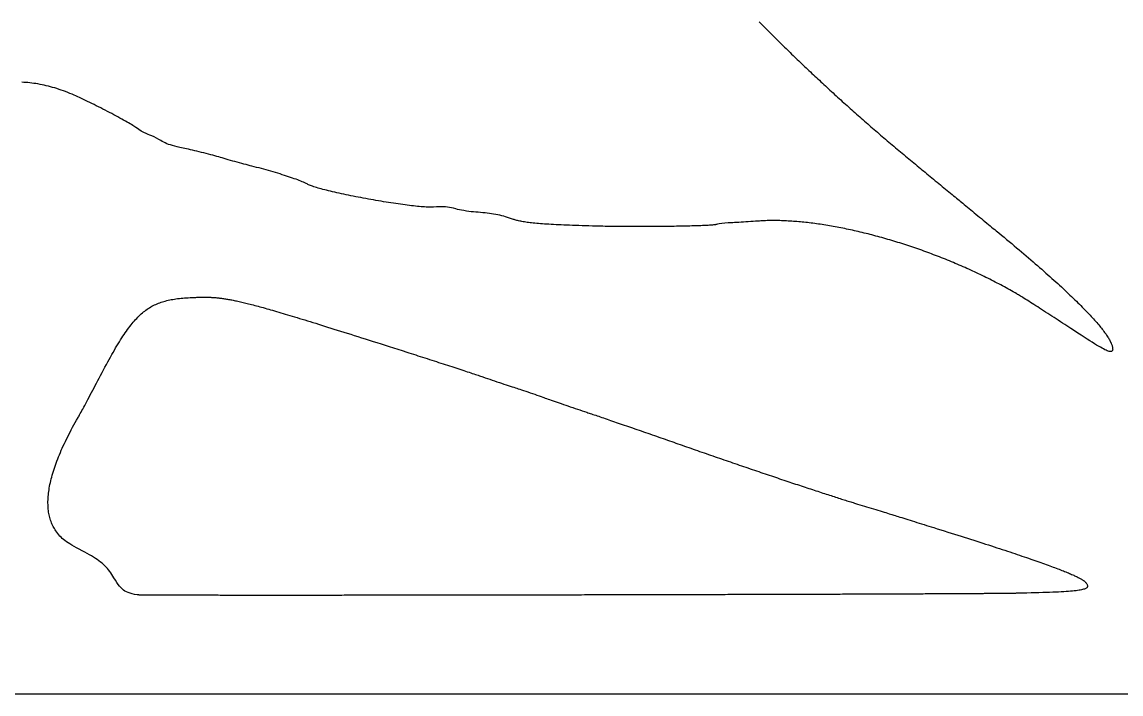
# Model space of a CAD drawing. Header units: millimetres. Extents: x 0 to 300, y 0 to 300.
# Drawn here: x 71.6 to 155.4, y 0 to 51.3 of the extents above; entities that cross this region are included whole.
import ezdxf

# ---------------------------------------------------------------- set-up
doc = ezdxf.new("R2010")
doc.units = ezdxf.units.MM
doc.layers.add('DIS_KONTUR', color=1, linetype='Continuous')
doc.layers.add('IC_DELIKLER', color=5, linetype='Continuous')

msp = doc.modelspace()

# ---------------------------------------------------------------- linework, layer by layer
at = {"layer": 'DIS_KONTUR'}
msp.add_lwpolyline([(0, 300), (300, 300), (300, 0), (0, 0)], close=True, dxfattribs=at)
at = {"layer": 'IC_DELIKLER'}
msp.add_lwpolyline([(127.847, 51.305), (127.945, 51.204), (128.043, 51.104), (128.142, 51.003), (128.241, 50.902), (128.34, 50.8), (128.44, 50.699), (128.541, 50.597), (128.642, 50.495), (128.743, 50.393), (128.845, 50.291), (128.947, 50.188), (129.05, 50.086), (129.153, 49.983), (129.257, 49.88), (129.361, 49.777), (129.465, 49.674), (129.57, 49.57), (129.675, 49.466), (129.781, 49.363), (129.887, 49.259), (129.993, 49.155), (130.1, 49.05), (130.208, 48.946), (130.315, 48.841), (130.423, 48.737), (130.532, 48.632), (130.64, 48.527), (130.75, 48.422), (130.859, 48.317), (130.969, 48.212), (131.079, 48.106), (131.19, 48.001), (131.301, 47.895), (131.412, 47.789), (131.524, 47.683), (131.636, 47.577), (131.748, 47.471), (131.861, 47.365), (131.974, 47.259), (132.088, 47.153), (132.201, 47.046), (132.315, 46.94), (132.43, 46.833), (132.544, 46.727), (132.659, 46.62), (132.775, 46.513), (132.89, 46.406), (133.006, 46.299), (133.123, 46.193), (133.239, 46.086), (133.356, 45.978), (133.473, 45.871), (133.59, 45.764), (133.708, 45.657), (133.826, 45.55), (133.944, 45.443), (134.063, 45.335), (134.182, 45.228), (134.301, 45.121), (134.42, 45.013), (134.54, 44.906), (134.66, 44.798), (134.78, 44.691), (134.9, 44.584), (135.021, 44.476), (135.141, 44.369), (135.263, 44.261), (135.384, 44.154), (135.505, 44.047), (135.627, 43.939), (135.749, 43.832), (135.871, 43.724), (135.994, 43.617), (136.117, 43.51), (136.239, 43.402), (136.362, 43.295), (136.486, 43.188), (136.609, 43.081), (136.733, 42.974), (136.857, 42.867), (136.981, 42.76), (137.105, 42.653), (137.229, 42.546), (137.354, 42.439), (137.479, 42.332), (137.604, 42.225), (137.729, 42.119), (137.854, 42.012), (137.98, 41.905), (138.105, 41.799), (138.231, 41.693), (138.357, 41.586), (138.483, 41.48), (138.609, 41.374), (138.736, 41.268), (138.862, 41.162), (138.989, 41.056), (139.115, 40.951), (139.242, 40.845), (139.369, 40.739), (139.496, 40.634), (139.624, 40.529), (139.751, 40.424), (139.878, 40.319), (140.006, 40.214), (140.134, 40.109), (140.251, 40.013), (140.371, 39.915), (140.494, 39.813), (140.62, 39.71), (140.747, 39.605), (140.877, 39.499), (141.008, 39.391), (141.14, 39.283), (141.272, 39.174), (141.405, 39.065), (141.538, 38.956), (141.67, 38.847), (141.802, 38.739), (141.932, 38.632), (142.06, 38.526), (142.187, 38.422), (142.311, 38.319), (142.432, 38.219), (142.551, 38.122), (142.666, 38.027), (142.777, 37.935), (142.884, 37.847), (142.986, 37.763), (143.083, 37.682), (143.175, 37.606), (143.261, 37.535), (143.367, 37.447), (143.479, 37.355), (143.596, 37.258), (143.718, 37.157), (143.844, 37.054), (143.973, 36.947), (144.105, 36.838), (144.239, 36.727), (144.375, 36.615), (144.512, 36.503), (144.649, 36.39), (144.786, 36.277), (144.922, 36.165), (145.057, 36.054), (145.19, 35.945), (145.32, 35.838), (145.447, 35.733), (145.57, 35.632), (145.689, 35.534), (145.803, 35.441), (145.911, 35.352), (146.115, 35.185), (146.316, 35.019), (146.515, 34.855), (146.712, 34.692), (146.906, 34.53), (147.099, 34.369), (147.289, 34.21), (147.476, 34.053), (147.662, 33.896), (147.845, 33.742), (148.026, 33.588), (148.204, 33.436), (148.381, 33.285), (148.555, 33.136), (148.726, 32.988), (148.896, 32.841), (149.063, 32.696), (149.227, 32.552), (149.39, 32.41), (149.55, 32.269), (149.708, 32.129), (149.863, 31.991), (150.016, 31.855), (150.167, 31.719), (150.315, 31.586), (150.461, 31.453), (150.605, 31.322), (150.747, 31.193), (150.886, 31.065), (151.022, 30.938), (151.157, 30.813), (151.289, 30.689), (151.418, 30.567), (151.545, 30.446), (151.67, 30.327), (151.793, 30.209), (151.913, 30.093), (152.03, 29.978), (152.146, 29.865), (152.259, 29.753), (152.369, 29.643), (152.477, 29.534), (152.583, 29.426), (152.686, 29.32), (152.787, 29.216), (152.886, 29.113), (152.982, 29.012), (153.075, 28.912), (153.166, 28.814), (153.255, 28.717), (153.341, 28.622), (153.425, 28.528), (153.507, 28.436), (153.586, 28.345), (153.662, 28.256), (153.736, 28.169), (153.808, 28.083), (153.877, 27.998), (153.944, 27.916), (154.008, 27.834), (154.07, 27.755), (154.129, 27.677), (154.186, 27.6), (154.24, 27.525), (154.292, 27.452), (154.341, 27.38), (154.388, 27.31), (154.432, 27.241), (154.474, 27.174), (154.513, 27.108), (154.55, 27.045), (154.585, 26.982), (154.616, 26.922), (154.646, 26.863), (154.672, 26.806), (154.697, 26.75), (154.718, 26.696), (154.737, 26.643), (154.754, 26.592), (154.768, 26.543), (154.78, 26.496), (154.788, 26.45), (154.795, 26.406), (154.799, 26.363), (154.8, 26.322), (154.798, 26.278), (154.792, 26.238), (154.78, 26.205), (154.764, 26.178), (154.742, 26.156), (154.714, 26.141), (154.679, 26.133), (154.637, 26.132), (154.587, 26.137), (154.529, 26.15), (154.463, 26.17), (154.388, 26.199), (154.304, 26.235), (154.21, 26.279), (154.105, 26.332), (153.99, 26.394), (153.864, 26.464), (153.726, 26.544), (153.576, 26.633), (153.413, 26.731), (153.237, 26.84), (153.048, 26.958), (152.845, 27.087), (152.627, 27.226), (152.395, 27.376), (152.147, 27.537), (151.883, 27.71), (151.603, 27.894), (151.307, 28.089), (151.144, 28.197), (150.98, 28.304), (150.816, 28.412), (150.652, 28.52), (150.488, 28.627), (150.325, 28.734), (150.162, 28.839), (150.001, 28.944), (149.842, 29.048), (149.684, 29.15), (149.529, 29.25), (149.376, 29.349), (149.226, 29.445), (149.08, 29.54), (148.936, 29.631), (148.797, 29.72), (148.662, 29.806), (148.532, 29.889), (148.406, 29.969), (148.286, 30.045), (148.171, 30.117), (148.062, 30.185), (147.959, 30.249), (147.863, 30.309), (147.774, 30.364), (147.691, 30.415), (147.617, 30.46), (147.55, 30.5), (147.491, 30.534), (147.357, 30.612), (147.223, 30.689), (147.088, 30.766), (146.952, 30.842), (146.816, 30.918), (146.679, 30.994), (146.541, 31.069), (146.403, 31.143), (146.265, 31.218), (146.125, 31.291), (145.986, 31.365), (145.845, 31.438), (145.705, 31.51), (145.563, 31.582), (145.422, 31.654), (145.279, 31.725), (145.137, 31.796), (144.993, 31.867), (144.85, 31.936), (144.706, 32.006), (144.561, 32.075), (144.416, 32.143), (144.271, 32.211), (144.125, 32.279), (143.979, 32.346), (143.833, 32.413), (143.686, 32.479), (143.539, 32.545), (143.391, 32.61), (143.243, 32.675), (143.095, 32.739), (142.947, 32.803), (142.798, 32.866), (142.649, 32.928), (142.5, 32.991), (142.35, 33.052), (142.201, 33.114), (142.051, 33.174), (141.9, 33.235), (141.75, 33.294), (141.599, 33.353), (141.449, 33.412), (141.298, 33.47), (141.147, 33.528), (140.995, 33.585), (140.844, 33.641), (140.692, 33.697), (140.541, 33.752), (140.389, 33.807), (140.237, 33.862), (140.085, 33.915), (139.933, 33.969), (139.781, 34.021), (139.629, 34.073), (139.477, 34.125), (139.325, 34.176), (139.172, 34.226), (139.02, 34.276), (138.868, 34.325), (138.716, 34.373), (138.564, 34.421), (138.412, 34.469), (138.26, 34.516), (138.108, 34.562), (137.956, 34.608), (137.804, 34.653), (137.652, 34.697), (137.501, 34.741), (137.349, 34.784), (137.198, 34.827), (137.047, 34.869), (136.896, 34.91), (136.745, 34.951), (136.595, 34.991), (136.444, 35.03), (136.294, 35.069), (136.144, 35.107), (135.994, 35.145), (135.845, 35.182), (135.695, 35.218), (135.546, 35.253), (135.398, 35.288), (135.249, 35.323), (135.101, 35.356), (134.953, 35.389), (134.806, 35.421), (134.658, 35.453), (134.512, 35.484), (134.365, 35.514), (134.219, 35.544), (134.073, 35.573), (133.928, 35.601), (133.783, 35.628), (133.638, 35.655), (133.494, 35.681), (133.351, 35.707), (133.207, 35.731), (133.065, 35.755), (132.922, 35.779), (132.781, 35.801), (132.639, 35.823), (132.498, 35.844), (132.358, 35.864), (132.218, 35.884), (132.079, 35.903), (131.941, 35.921), (131.802, 35.939), (131.665, 35.956), (131.528, 35.972), (131.392, 35.987), (131.256, 36.001), (131.121, 36.015), (130.986, 36.028), (130.853, 36.04), (130.719, 36.052), (130.587, 36.062), (130.455, 36.072), (130.324, 36.082), (130.193, 36.09), (130.064, 36.098), (129.935, 36.104), (129.806, 36.11), (129.679, 36.116), (129.552, 36.12), (129.426, 36.124), (129.301, 36.127), (129.177, 36.129), (129.053, 36.13), (128.93, 36.131), (128.808, 36.13), (128.687, 36.129), (128.567, 36.127), (128.448, 36.124), (128.329, 36.121), (128.211, 36.116), (128.095, 36.111), (127.979, 36.105), (127.864, 36.098), (127.75, 36.09), (127.57, 36.077), (127.387, 36.064), (127.2, 36.051), (127.013, 36.039), (126.826, 36.026), (126.643, 36.015), (126.463, 36.003), (126.29, 35.992), (126.124, 35.982), (125.968, 35.973), (125.824, 35.965), (125.692, 35.958), (125.575, 35.952), (125.475, 35.947), (125.225, 35.932), (124.994, 35.911), (124.799, 35.887), (124.654, 35.861), (124.575, 35.835), (124.56, 35.828), (124.536, 35.821), (124.503, 35.815), (124.462, 35.808), (124.413, 35.802), (124.356, 35.796), (124.291, 35.789), (124.219, 35.783), (124.139, 35.778), (124.053, 35.772), (123.959, 35.766), (123.859, 35.761), (123.753, 35.755), (123.64, 35.75), (123.521, 35.745), (123.397, 35.74), (123.267, 35.735), (123.132, 35.73), (122.991, 35.726), (122.846, 35.722), (122.695, 35.717), (122.541, 35.713), (122.382, 35.709), (122.219, 35.706), (122.052, 35.702), (121.881, 35.699), (121.707, 35.695), (121.529, 35.692), (121.349, 35.689), (121.166, 35.687), (120.98, 35.684), (120.791, 35.682), (120.601, 35.68), (120.408, 35.678), (120.214, 35.676), (120.018, 35.675), (119.821, 35.673), (119.623, 35.672), (119.424, 35.671), (119.224, 35.67), (119.023, 35.67), (118.823, 35.67), (118.622, 35.67), (118.421, 35.67), (118.221, 35.67), (118.021, 35.671), (117.822, 35.672), (117.624, 35.673), (117.427, 35.674), (117.231, 35.676), (117.038, 35.677), (116.846, 35.68), (116.656, 35.682), (116.468, 35.684), (116.282, 35.687), (116.1, 35.69), (115.92, 35.694), (115.743, 35.697), (115.57, 35.701), (115.4, 35.705), (115.122, 35.713), (114.852, 35.72), (114.589, 35.728), (114.334, 35.735), (114.086, 35.743), (113.845, 35.751), (113.611, 35.76), (113.384, 35.768), (113.164, 35.777), (112.95, 35.786), (112.744, 35.795), (112.544, 35.804), (112.35, 35.814), (112.162, 35.824), (111.981, 35.834), (111.806, 35.845), (111.637, 35.855), (111.474, 35.866), (111.317, 35.878), (111.165, 35.89), (111.019, 35.901), (110.878, 35.914), (110.743, 35.926), (110.612, 35.939), (110.487, 35.953), (110.368, 35.966), (110.253, 35.981), (110.142, 35.995), (110.037, 36.01), (109.936, 36.025), (109.84, 36.041), (109.748, 36.057), (109.66, 36.073), (109.577, 36.09), (109.497, 36.108), (109.422, 36.125), (109.35, 36.144), (109.282, 36.162), (109.218, 36.182), (109.157, 36.201), (109.1, 36.222), (108.951, 36.275), (108.803, 36.325), (108.655, 36.372), (108.506, 36.417), (108.357, 36.458), (108.206, 36.497), (108.055, 36.533), (107.902, 36.567), (107.747, 36.598), (107.589, 36.626), (107.43, 36.652), (107.267, 36.676), (107.101, 36.697), (106.932, 36.716), (106.759, 36.733), (106.582, 36.747), (106.4, 36.76), (106.237, 36.772), (106.062, 36.789), (105.881, 36.809), (105.695, 36.834), (105.51, 36.861), (105.327, 36.89), (105.152, 36.922), (104.987, 36.954), (104.836, 36.987), (104.703, 37.021), (104.528, 37.066), (104.366, 37.104), (104.213, 37.134), (104.065, 37.156), (103.917, 37.172), (103.763, 37.181), (103.6, 37.184), (103.422, 37.181), (103.225, 37.173), (103.003, 37.159), (102.927, 37.155), (102.842, 37.153), (102.751, 37.153), (102.652, 37.155), (102.546, 37.159), (102.434, 37.164), (102.315, 37.172), (102.19, 37.18), (102.06, 37.191), (101.923, 37.203), (101.782, 37.216), (101.635, 37.232), (101.484, 37.248), (101.328, 37.266), (101.167, 37.285), (101.003, 37.306), (100.835, 37.327), (100.663, 37.35), (100.488, 37.374), (100.31, 37.4), (100.13, 37.426), (99.946, 37.453), (99.761, 37.481), (99.574, 37.511), (99.385, 37.541), (99.194, 37.571), (99.002, 37.603), (98.81, 37.636), (98.616, 37.669), (98.422, 37.702), (98.228, 37.737), (98.035, 37.771), (97.841, 37.807), (97.648, 37.843), (97.456, 37.879), (97.265, 37.915), (97.076, 37.952), (96.888, 37.989), (96.702, 38.027), (96.518, 38.064), (96.337, 38.102), (96.158, 38.14), (95.982, 38.177), (95.81, 38.215), (95.641, 38.253), (95.475, 38.29), (95.314, 38.328), (95.157, 38.365), (95.004, 38.402), (94.856, 38.439), (94.713, 38.475), (94.576, 38.511), (94.444, 38.546), (94.317, 38.581), (94.197, 38.616), (94.083, 38.65), (93.976, 38.683), (93.875, 38.715), (93.782, 38.747), (93.695, 38.778), (93.617, 38.809), (93.546, 38.838), (93.483, 38.867), (93.429, 38.894), (93.359, 38.93), (93.281, 38.969), (93.194, 39.009), (93.1, 39.05), (92.997, 39.093), (92.888, 39.137), (92.772, 39.183), (92.649, 39.23), (92.519, 39.278), (92.384, 39.327), (92.244, 39.376), (92.098, 39.427), (91.947, 39.478), (91.792, 39.529), (91.633, 39.581), (91.469, 39.633), (91.302, 39.685), (91.132, 39.738), (90.96, 39.79), (90.784, 39.842), (90.607, 39.894), (90.427, 39.945), (90.247, 39.996), (90.065, 40.047), (89.882, 40.096), (89.699, 40.145), (89.516, 40.193), (89.333, 40.24), (89.15, 40.285), (89.013, 40.32), (88.866, 40.357), (88.71, 40.398), (88.548, 40.441), (88.381, 40.485), (88.21, 40.531), (88.037, 40.579), (87.863, 40.627), (87.69, 40.675), (87.519, 40.724), (87.352, 40.771), (87.19, 40.818), (87.034, 40.864), (86.887, 40.908), (86.75, 40.949), (86.621, 40.988), (86.481, 41.029), (86.331, 41.071), (86.174, 41.114), (86.011, 41.158), (85.842, 41.203), (85.67, 41.248), (85.495, 41.292), (85.318, 41.336), (85.142, 41.38), (84.967, 41.422), (84.795, 41.462), (84.627, 41.501), (84.465, 41.537), (84.309, 41.571), (84.161, 41.602), (83.901, 41.657), (83.668, 41.708), (83.457, 41.758), (83.268, 41.806), (83.097, 41.853), (82.942, 41.9), (82.8, 41.948), (82.67, 41.998), (82.549, 42.051), (82.433, 42.107), (82.322, 42.166), (82.211, 42.231), (82.048, 42.327), (81.874, 42.422), (81.697, 42.511), (81.528, 42.591), (81.376, 42.656), (81.25, 42.703), (81.098, 42.763), (80.917, 42.851), (80.722, 42.96), (80.528, 43.081), (80.35, 43.205), (80.294, 43.245), (80.228, 43.29), (80.151, 43.34), (80.065, 43.394), (79.969, 43.452), (79.865, 43.515), (79.752, 43.581), (79.632, 43.65), (79.505, 43.722), (79.371, 43.798), (79.231, 43.875), (79.086, 43.955), (78.936, 44.037), (78.782, 44.121), (78.623, 44.205), (78.462, 44.291), (78.297, 44.378), (78.131, 44.465), (77.963, 44.553), (77.793, 44.64), (77.624, 44.727), (77.454, 44.814), (77.284, 44.899), (77.116, 44.984), (76.949, 45.066), (76.784, 45.148), (76.622, 45.227), (76.463, 45.303), (76.308, 45.377), (76.157, 45.449), (76.011, 45.517), (75.871, 45.581), (75.736, 45.642), (75.607, 45.699), (75.44, 45.771), (75.274, 45.84), (75.107, 45.906), (74.941, 45.97), (74.776, 46.031), (74.611, 46.089), (74.447, 46.145), (74.283, 46.198), (74.119, 46.248), (73.956, 46.296), (73.794, 46.341), (73.633, 46.383), (73.472, 46.422), (73.312, 46.459), (73.153, 46.493), (72.995, 46.525), (72.838, 46.553), (72.681, 46.579), (72.526, 46.603), (72.371, 46.623), (72.218, 46.641), (72.066, 46.657), (71.914, 46.669), (71.764, 46.679), (71.615, 46.687)], dxfattribs=at)
msp.add_lwpolyline([(80.4, 7.564), (80.205, 7.603), (80.029, 7.645), (79.87, 7.69), (79.725, 7.74), (79.594, 7.796), (79.473, 7.862), (79.361, 7.937), (79.255, 8.023), (79.153, 8.123), (79.054, 8.237), (78.954, 8.368), (78.852, 8.517), (78.745, 8.685), (78.632, 8.874), (78.555, 9.003), (78.476, 9.126), (78.395, 9.245), (78.311, 9.359), (78.224, 9.469), (78.134, 9.576), (78.04, 9.679), (77.941, 9.78), (77.837, 9.878), (77.728, 9.975), (77.613, 10.07), (77.49, 10.164), (77.361, 10.257), (77.224, 10.351), (77.08, 10.444), (76.926, 10.539), (76.763, 10.635), (76.591, 10.732), (76.408, 10.831), (76.215, 10.933), (75.989, 11.052), (75.784, 11.162), (75.597, 11.264), (75.427, 11.361), (75.273, 11.453), (75.134, 11.541), (75.007, 11.626), (74.892, 11.709), (74.786, 11.792), (74.689, 11.876), (74.598, 11.961), (74.513, 12.05), (74.432, 12.142), (74.354, 12.239), (74.276, 12.342), (74.198, 12.453), (74.143, 12.536), (74.091, 12.62), (74.041, 12.706), (73.994, 12.794), (73.95, 12.884), (73.909, 12.976), (73.87, 13.07), (73.834, 13.165), (73.8, 13.262), (73.769, 13.362), (73.741, 13.462), (73.715, 13.565), (73.692, 13.67), (73.672, 13.776), (73.654, 13.884), (73.639, 13.994), (73.627, 14.106), (73.617, 14.219), (73.61, 14.334), (73.605, 14.451), (73.604, 14.57), (73.604, 14.691), (73.608, 14.813), (73.614, 14.937), (73.623, 15.063), (73.634, 15.191), (73.648, 15.32), (73.665, 15.451), (73.684, 15.584), (73.706, 15.718), (73.73, 15.855), (73.757, 15.993), (73.787, 16.132), (73.82, 16.274), (73.855, 16.417), (73.892, 16.562), (73.933, 16.708), (73.975, 16.857), (74.021, 17.007), (74.069, 17.158), (74.12, 17.311), (74.173, 17.466), (74.229, 17.623), (74.288, 17.781), (74.349, 17.941), (74.413, 18.103), (74.48, 18.266), (74.549, 18.431), (74.62, 18.598), (74.695, 18.766), (74.772, 18.936), (74.851, 19.107), (74.934, 19.28), (75.018, 19.455), (75.106, 19.631), (75.196, 19.809), (75.288, 19.989), (75.384, 20.17), (75.481, 20.353), (75.582, 20.537), (75.685, 20.723), (75.791, 20.911), (75.899, 21.1), (75.932, 21.158), (75.971, 21.228), (76.017, 21.311), (76.069, 21.405), (76.126, 21.51), (76.188, 21.625), (76.256, 21.749), (76.327, 21.883), (76.403, 22.024), (76.482, 22.173), (76.565, 22.328), (76.651, 22.489), (76.74, 22.656), (76.83, 22.827), (76.923, 23.003), (77.017, 23.181), (77.113, 23.362), (77.209, 23.546), (77.306, 23.73), (77.402, 23.915), (77.499, 24.1), (77.614, 24.32), (77.727, 24.536), (77.839, 24.746), (77.948, 24.95), (78.055, 25.15), (78.161, 25.344), (78.265, 25.534), (78.367, 25.719), (78.468, 25.899), (78.568, 26.074), (78.666, 26.244), (78.763, 26.41), (78.858, 26.571), (78.952, 26.727), (79.046, 26.879), (79.138, 27.027), (79.229, 27.17), (79.32, 27.309), (79.41, 27.444), (79.499, 27.575), (79.587, 27.702), (79.675, 27.824), (79.762, 27.943), (79.849, 28.058), (79.936, 28.169), (80.023, 28.276), (80.109, 28.38), (80.195, 28.48), (80.281, 28.576), (80.368, 28.669), (80.454, 28.759), (80.541, 28.845), (80.628, 28.928), (80.715, 29.007), (80.803, 29.084), (80.891, 29.157), (80.98, 29.227), (81.07, 29.295), (81.16, 29.359), (81.251, 29.421), (81.343, 29.48), (81.436, 29.536), (81.531, 29.589), (81.626, 29.64), (81.722, 29.688), (81.82, 29.734), (81.919, 29.778), (82.02, 29.819), (82.122, 29.858), (82.225, 29.895), (82.331, 29.929), (82.438, 29.962), (82.547, 29.992), (82.657, 30.021), (82.77, 30.048), (82.885, 30.072), (83.002, 30.096), (83.121, 30.117), (83.242, 30.137), (83.366, 30.155), (83.492, 30.172), (83.621, 30.188), (83.752, 30.202), (83.886, 30.215), (84.023, 30.226), (84.162, 30.237), (84.305, 30.246), (84.45, 30.254), (84.599, 30.262), (84.75, 30.268), (84.821, 30.271), (84.89, 30.273), (84.959, 30.276), (85.028, 30.278), (85.095, 30.28), (85.163, 30.281), (85.229, 30.283), (85.296, 30.284), (85.362, 30.285), (85.427, 30.285), (85.493, 30.286), (85.558, 30.286), (85.623, 30.285), (85.688, 30.284), (85.753, 30.283), (85.818, 30.282), (85.883, 30.28), (85.948, 30.277), (86.013, 30.274), (86.079, 30.271), (86.145, 30.267), (86.212, 30.263), (86.279, 30.259), (86.346, 30.253), (86.414, 30.248), (86.483, 30.241), (86.552, 30.234), (86.623, 30.227), (86.694, 30.219), (86.765, 30.21), (86.838, 30.201), (86.912, 30.191), (86.987, 30.181), (87.063, 30.169), (87.14, 30.157), (87.218, 30.145), (87.298, 30.132), (87.379, 30.118), (87.461, 30.103), (87.545, 30.087), (87.631, 30.071), (87.718, 30.054), (87.806, 30.036), (87.897, 30.017), (87.989, 29.998), (88.083, 29.977), (88.179, 29.956), (88.277, 29.934), (88.376, 29.911), (88.478, 29.887), (88.582, 29.862), (88.689, 29.836), (88.797, 29.809), (88.908, 29.782), (89.021, 29.753), (89.136, 29.723), (89.254, 29.692), (89.375, 29.661), (89.498, 29.628), (89.624, 29.594), (89.752, 29.559), (89.884, 29.523), (90.018, 29.486), (90.155, 29.447), (90.295, 29.408), (90.438, 29.367), (90.584, 29.325), (90.733, 29.282), (90.886, 29.238), (91.041, 29.193), (91.2, 29.146), (91.363, 29.098), (91.528, 29.049), (91.698, 28.999), (91.87, 28.947), (92.047, 28.894), (92.227, 28.84), (92.411, 28.784), (92.598, 28.727), (92.79, 28.669), (92.985, 28.609), (93.185, 28.548), (93.388, 28.485), (93.595, 28.421), (93.807, 28.356), (94.023, 28.289), (94.243, 28.22), (94.467, 28.15), (94.696, 28.079), (94.929, 28.006), (95.167, 27.931), (95.409, 27.855), (95.656, 27.778), (95.908, 27.699), (96.164, 27.618), (96.425, 27.535), (96.691, 27.451), (96.962, 27.366), (97.238, 27.278), (97.519, 27.189), (97.805, 27.099), (98.096, 27.006), (98.392, 26.912), (98.694, 26.816), (99.001, 26.719), (99.313, 26.619), (99.631, 26.518), (99.955, 26.415), (100.284, 26.31), (100.618, 26.204), (100.958, 26.095), (101.129, 26.041), (101.3, 25.986), (101.473, 25.931), (101.647, 25.875), (101.822, 25.819), (101.997, 25.762), (102.173, 25.706), (102.349, 25.649), (102.524, 25.593), (102.7, 25.536), (102.875, 25.48), (103.049, 25.423), (103.223, 25.367), (103.395, 25.311), (103.566, 25.255), (103.736, 25.2), (103.904, 25.146), (104.07, 25.092), (104.234, 25.038), (104.396, 24.985), (104.555, 24.933), (104.712, 24.882), (104.865, 24.832), (105.016, 24.782), (105.163, 24.734), (105.306, 24.686), (105.446, 24.64), (105.582, 24.595), (105.714, 24.552), (105.841, 24.509), (105.964, 24.469), (106.082, 24.429), (106.195, 24.391), (106.303, 24.355), (106.406, 24.321), (106.503, 24.288), (106.594, 24.257), (106.679, 24.228), (106.758, 24.201), (106.934, 24.141), (107.114, 24.079), (107.296, 24.017), (107.479, 23.955), (107.662, 23.893), (107.845, 23.831), (108.025, 23.771), (108.201, 23.712), (108.373, 23.654), (108.54, 23.599), (108.7, 23.546), (108.851, 23.495), (108.994, 23.449), (109.126, 23.405), (109.247, 23.366), (109.355, 23.331), (109.45, 23.301), (109.581, 23.259), (109.724, 23.213), (109.878, 23.162), (110.04, 23.108), (110.208, 23.051), (110.379, 22.993), (110.552, 22.934), (110.723, 22.874), (110.891, 22.815), (111.053, 22.758), (111.207, 22.702), (111.35, 22.65), (111.431, 22.621), (111.523, 22.588), (111.625, 22.551), (111.738, 22.511), (111.86, 22.468), (111.99, 22.423), (112.128, 22.374), (112.273, 22.324), (112.425, 22.271), (112.583, 22.217), (112.747, 22.16), (112.914, 22.103), (113.086, 22.044), (113.261, 21.984), (113.439, 21.924), (113.618, 21.863), (113.799, 21.801), (113.981, 21.74), (114.162, 21.678), (114.343, 21.618), (114.523, 21.557), (114.7, 21.498), (114.783, 21.47), (114.871, 21.441), (114.963, 21.41), (115.06, 21.377), (115.161, 21.343), (115.266, 21.307), (115.375, 21.27), (115.488, 21.232), (115.605, 21.192), (115.725, 21.151), (115.848, 21.109), (115.975, 21.066), (116.106, 21.021), (116.239, 20.975), (116.375, 20.929), (116.514, 20.881), (116.656, 20.832), (116.8, 20.783), (116.947, 20.732), (117.095, 20.681), (117.246, 20.629), (117.399, 20.576), (117.554, 20.523), (117.711, 20.468), (117.869, 20.414), (118.029, 20.358), (118.19, 20.303), (118.352, 20.246), (118.516, 20.19), (118.68, 20.133), (118.845, 20.075), (119.011, 20.018), (119.177, 19.96), (119.344, 19.902), (119.511, 19.844), (119.678, 19.786), (119.846, 19.727), (120.013, 19.669), (120.18, 19.611), (120.346, 19.553), (120.513, 19.494), (120.678, 19.437), (120.843, 19.379), (121.006, 19.322), (121.169, 19.265), (121.331, 19.208), (121.491, 19.152), (121.65, 19.096), (121.813, 19.038), (121.977, 18.981), (122.141, 18.923), (122.306, 18.866), (122.471, 18.808), (122.637, 18.75), (122.803, 18.692), (122.969, 18.634), (123.135, 18.576), (123.302, 18.518), (123.469, 18.46), (123.637, 18.402), (123.804, 18.344), (123.972, 18.286), (124.14, 18.227), (124.307, 18.169), (124.475, 18.111), (124.643, 18.053), (124.811, 17.995), (124.979, 17.937), (125.147, 17.88), (125.315, 17.822), (125.483, 17.764), (125.65, 17.707), (125.818, 17.649), (125.985, 17.592), (126.152, 17.535), (126.319, 17.478), (126.485, 17.421), (126.652, 17.364), (126.817, 17.307), (126.983, 17.251), (127.148, 17.195), (127.312, 17.139), (127.477, 17.083), (127.64, 17.028), (127.803, 16.972), (127.966, 16.917), (128.128, 16.862), (128.289, 16.808), (128.45, 16.753), (128.61, 16.699), (128.769, 16.646), (128.928, 16.592), (129.086, 16.539), (129.243, 16.486), (129.399, 16.434), (129.554, 16.382), (129.709, 16.33), (129.863, 16.278), (130.015, 16.227), (130.167, 16.177), (130.318, 16.126), (130.467, 16.077), (130.616, 16.027), (130.763, 15.978), (130.91, 15.929), (131.055, 15.881), (131.199, 15.833), (131.342, 15.786), (131.483, 15.739), (131.624, 15.693), (131.763, 15.647), (131.901, 15.602), (132.037, 15.557), (132.172, 15.513), (132.306, 15.469), (132.438, 15.426), (132.568, 15.383), (132.697, 15.341), (132.825, 15.299), (132.951, 15.259), (133.076, 15.218), (133.198, 15.178), (133.32, 15.139), (133.439, 15.101), (133.557, 15.063), (133.673, 15.025), (133.787, 14.989), (133.9, 14.953), (134.01, 14.918), (134.119, 14.883), (134.226, 14.849), (134.331, 14.816), (134.434, 14.783), (134.535, 14.751), (134.634, 14.72), (134.731, 14.69), (134.826, 14.66), (134.919, 14.632), (135.009, 14.604), (135.098, 14.576), (135.184, 14.55), (135.268, 14.524), (135.35, 14.499), (135.517, 14.448), (135.688, 14.396), (135.862, 14.344), (136.037, 14.29), (136.213, 14.236), (136.388, 14.183), (136.561, 14.13), (136.731, 14.078), (136.898, 14.027), (137.059, 13.977), (137.214, 13.929), (137.361, 13.884), (137.5, 13.841), (137.63, 13.8), (137.749, 13.763), (137.856, 13.73), (137.95, 13.7), (138.027, 13.676), (138.116, 13.648), (138.217, 13.616), (138.328, 13.582), (138.449, 13.544), (138.58, 13.503), (138.719, 13.459), (138.865, 13.413), (139.019, 13.365), (139.179, 13.315), (139.345, 13.263), (139.515, 13.21), (139.69, 13.155), (139.868, 13.1), (140.049, 13.043), (140.232, 12.986), (140.416, 12.929), (140.6, 12.871), (140.785, 12.814), (140.968, 12.756), (141.15, 12.7), (141.423, 12.615), (141.693, 12.53), (141.96, 12.447), (142.223, 12.364), (142.482, 12.283), (142.738, 12.202), (142.991, 12.122), (143.24, 12.043), (143.486, 11.965), (143.729, 11.888), (143.968, 11.812), (144.203, 11.737), (144.436, 11.662), (144.665, 11.589), (144.89, 11.516), (145.112, 11.445), (145.331, 11.374), (145.547, 11.304), (145.759, 11.235), (145.968, 11.167), (146.173, 11.099), (146.376, 11.033), (146.575, 10.967), (146.77, 10.903), (146.962, 10.839), (147.152, 10.776), (147.337, 10.714), (147.52, 10.652), (147.699, 10.592), (147.875, 10.532), (148.048, 10.474), (148.217, 10.416), (148.383, 10.359), (148.546, 10.303), (148.706, 10.247), (148.863, 10.193), (149.016, 10.139), (149.166, 10.086), (149.313, 10.034), (149.457, 9.983), (149.597, 9.933), (149.735, 9.883), (149.869, 9.835), (150, 9.787), (150.128, 9.74), (150.252, 9.694), (150.374, 9.648), (150.493, 9.603), (150.608, 9.56), (150.72, 9.517), (150.829, 9.474), (150.935, 9.433), (151.038, 9.392), (151.138, 9.352), (151.235, 9.313), (151.328, 9.275), (151.419, 9.238), (151.506, 9.201), (151.591, 9.165), (151.672, 9.13), (151.751, 9.095), (151.826, 9.062), (151.898, 9.029), (151.968, 8.997), (152.034, 8.966), (152.097, 8.935), (152.157, 8.905), (152.215, 8.876), (152.269, 8.848), (152.32, 8.82), (152.368, 8.794), (152.414, 8.768), (152.456, 8.742), (152.496, 8.718), (152.532, 8.694), (152.566, 8.671), (152.596, 8.649), (152.624, 8.627), (152.649, 8.606), (152.671, 8.586), (152.69, 8.567), (152.73, 8.521), (152.766, 8.478), (152.798, 8.437), (152.825, 8.397), (152.847, 8.359), (152.864, 8.322), (152.876, 8.287), (152.882, 8.253), (152.882, 8.221), (152.876, 8.19), (152.864, 8.161), (152.845, 8.133), (152.819, 8.106), (152.786, 8.081), (152.745, 8.057), (152.697, 8.033), (152.641, 8.011), (152.576, 7.99), (152.503, 7.971), (152.422, 7.952), (152.332, 7.934), (152.232, 7.917), (152.123, 7.9), (152.004, 7.885), (151.875, 7.87), (151.736, 7.856), (151.587, 7.843), (151.427, 7.83), (151.256, 7.818), (151.074, 7.807), (150.88, 7.796), (150.674, 7.785), (150.457, 7.775), (150.227, 7.765), (149.985, 7.756), (149.73, 7.747), (149.462, 7.738), (149.181, 7.729), (148.886, 7.721), (148.578, 7.712), (148.255, 7.704), (147.918, 7.696), (147.567, 7.687), (147.537, 7.687), (147.506, 7.686), (147.473, 7.685), (147.438, 7.685), (147.401, 7.684), (147.363, 7.683), (147.323, 7.683), (147.281, 7.682), (147.238, 7.681), (147.193, 7.681), (147.146, 7.68), (147.098, 7.679), (147.048, 7.679), (146.996, 7.678), (146.943, 7.677), (146.888, 7.677), (146.831, 7.676), (146.773, 7.675), (146.713, 7.675), (146.652, 7.674), (146.588, 7.673), (146.524, 7.672), (146.458, 7.672), (146.39, 7.671), (146.321, 7.67), (146.25, 7.67), (146.177, 7.669), (146.103, 7.668), (146.028, 7.668), (145.951, 7.667), (145.873, 7.666), (145.793, 7.666), (145.711, 7.665), (145.628, 7.664), (145.544, 7.664), (145.458, 7.663), (145.37, 7.662), (145.282, 7.662), (145.191, 7.661), (145.1, 7.66), (145.006, 7.66), (144.912, 7.659), (144.816, 7.658), (144.719, 7.658), (144.62, 7.657), (144.52, 7.656), (144.418, 7.656), (144.315, 7.655), (144.211, 7.654), (144.105, 7.654), (143.998, 7.653), (143.89, 7.652), (143.78, 7.651), (143.669, 7.651), (143.557, 7.65), (143.443, 7.649), (143.329, 7.649), (143.212, 7.648), (143.095, 7.647), (142.976, 7.647), (142.856, 7.646), (142.735, 7.645), (142.612, 7.645), (142.489, 7.644), (142.364, 7.643), (142.238, 7.643), (142.11, 7.642), (141.981, 7.641), (141.852, 7.641), (141.721, 7.64), (141.588, 7.639), (141.455, 7.639), (141.32, 7.638), (141.185, 7.637), (141.048, 7.637), (140.91, 7.636), (140.771, 7.635), (140.63, 7.635), (140.489, 7.634), (140.346, 7.633), (140.203, 7.633), (140.058, 7.632), (139.912, 7.631), (139.765, 7.631), (139.617, 7.63), (139.468, 7.63), (139.318, 7.629), (139.167, 7.628), (139.015, 7.628), (138.862, 7.627), (138.708, 7.626), (138.552, 7.626), (138.396, 7.625), (138.239, 7.624), (138.081, 7.624), (137.922, 7.623), (137.761, 7.622), (137.6, 7.622), (137.438, 7.621), (137.275, 7.62), (137.111, 7.62), (136.946, 7.619), (136.78, 7.619), (136.614, 7.618), (136.446, 7.617), (136.277, 7.617), (136.108, 7.616), (135.937, 7.615), (135.766, 7.615), (135.594, 7.614), (135.421, 7.613), (135.247, 7.613), (135.073, 7.612), (134.897, 7.612), (134.721, 7.611), (134.544, 7.61), (134.366, 7.61), (134.187, 7.609), (134.007, 7.608), (133.827, 7.608), (133.646, 7.607), (133.464, 7.607), (133.282, 7.606), (133.098, 7.605), (132.914, 7.605), (132.729, 7.604), (132.543, 7.604), (132.357, 7.603), (132.17, 7.602), (131.982, 7.602), (131.794, 7.601), (131.605, 7.6), (131.415, 7.6), (131.224, 7.599), (131.033, 7.599), (130.841, 7.598), (130.649, 7.598), (130.456, 7.597), (130.262, 7.596), (130.068, 7.596), (129.873, 7.595), (129.677, 7.595), (129.481, 7.594), (129.284, 7.593), (129.087, 7.593), (128.889, 7.592), (128.69, 7.592), (128.491, 7.591), (128.292, 7.591), (128.091, 7.59), (127.891, 7.589), (127.689, 7.589), (127.488, 7.588), (127.285, 7.588), (127.083, 7.587), (126.879, 7.587), (126.676, 7.586), (126.471, 7.585), (126.267, 7.585), (126.062, 7.584), (125.856, 7.584), (125.65, 7.583), (125.443, 7.583), (125.236, 7.582), (125.029, 7.582), (124.821, 7.581), (124.613, 7.58), (124.405, 7.58), (124.196, 7.579), (123.986, 7.579), (123.777, 7.578), (123.566, 7.578), (123.356, 7.577), (123.145, 7.577), (122.934, 7.576), (122.723, 7.576), (122.511, 7.575), (122.299, 7.575), (122.086, 7.574), (121.874, 7.574), (121.661, 7.573), (121.447, 7.573), (121.234, 7.572), (121.02, 7.572), (120.806, 7.571), (120.592, 7.571), (120.377, 7.57), (120.162, 7.57), (119.947, 7.569), (119.732, 7.569), (119.516, 7.568), (119.301, 7.568), (119.085, 7.567), (118.869, 7.567), (118.653, 7.566), (118.436, 7.566), (118.22, 7.565), (118.003, 7.565), (117.786, 7.564), (117.569, 7.564), (117.352, 7.563), (117.135, 7.563), (116.917, 7.563), (116.7, 7.562), (116.482, 7.562), (116.265, 7.561), (116.047, 7.561), (115.829, 7.56), (115.611, 7.56), (115.393, 7.559), (115.175, 7.559), (114.957, 7.559), (114.739, 7.558), (114.521, 7.558), (114.303, 7.557), (114.085, 7.557), (113.867, 7.556), (113.649, 7.556), (113.431, 7.556), (113.213, 7.555), (112.995, 7.555), (112.777, 7.554), (112.559, 7.554), (112.341, 7.554), (112.123, 7.553), (111.905, 7.553), (111.688, 7.552), (111.47, 7.552), (111.253, 7.552), (111.035, 7.551), (110.818, 7.551), (110.601, 7.55), (110.384, 7.55), (110.167, 7.55), (109.951, 7.549), (109.734, 7.549), (109.518, 7.549), (109.301, 7.548), (109.085, 7.548), (108.87, 7.548), (108.654, 7.547), (108.438, 7.547), (108.223, 7.547), (108.008, 7.546), (107.793, 7.546), (107.579, 7.546), (107.365, 7.545), (107.151, 7.545), (106.937, 7.545), (106.723, 7.544), (106.51, 7.544), (106.297, 7.544), (106.084, 7.543), (105.872, 7.543), (105.66, 7.543), (105.448, 7.542), (105.237, 7.542), (105.026, 7.542), (104.815, 7.542), (104.605, 7.541), (104.394, 7.541), (104.185, 7.541), (103.976, 7.54), (103.767, 7.54), (103.558, 7.54), (103.35, 7.54), (103.142, 7.539), (102.935, 7.539), (102.728, 7.539), (102.522, 7.539), (102.316, 7.538), (102.11, 7.538), (101.905, 7.538), (101.7, 7.538), (101.496, 7.537), (101.292, 7.537), (101.089, 7.537), (100.886, 7.537), (100.684, 7.536), (100.483, 7.536), (100.281, 7.536), (100.081, 7.536), (99.881, 7.536), (99.681, 7.535), (99.482, 7.535), (99.284, 7.535), (99.086, 7.535), (98.888, 7.535), (98.692, 7.534), (98.496, 7.534), (98.3, 7.534), (98.105, 7.534), (97.911, 7.534), (97.717, 7.534), (97.524, 7.533), (97.332, 7.533), (97.14, 7.533), (96.949, 7.533), (96.758, 7.533), (96.569, 7.533), (96.38, 7.533), (96.191, 7.533), (96.004, 7.532), (95.817, 7.532), (95.63, 7.532), (95.445, 7.532), (95.26, 7.532), (95.076, 7.532), (94.893, 7.532), (94.71, 7.532), (94.528, 7.532), (94.347, 7.531), (94.167, 7.531), (93.987, 7.531), (93.809, 7.531), (93.631, 7.531), (93.454, 7.531), (93.278, 7.531), (93.102, 7.531), (92.928, 7.531), (92.754, 7.531), (92.581, 7.531), (92.409, 7.531), (92.238, 7.531), (92.068, 7.531), (91.898, 7.531), (91.73, 7.531), (91.562, 7.531), (91.396, 7.531), (91.23, 7.531), (91.065, 7.531), (90.901, 7.531), (90.738, 7.531), (90.576, 7.531), (90.415, 7.531), (90.255, 7.531), (90.096, 7.531), (89.938, 7.531), (89.781, 7.531), (89.625, 7.531), (89.47, 7.531), (89.316, 7.531), (89.162, 7.531), (89.01, 7.531), (88.859, 7.531), (88.71, 7.531), (88.561, 7.531), (88.413, 7.531), (88.266, 7.531), (88.12, 7.531), (87.976, 7.531), (87.832, 7.532), (87.69, 7.532), (87.549, 7.532), (87.408, 7.532), (87.269, 7.532), (87.131, 7.532), (86.995, 7.532), (86.859, 7.532), (86.725, 7.532), (86.591, 7.533), (86.459, 7.533), (86.328, 7.533), (86.199, 7.533), (86.07, 7.533), (85.943, 7.533), (85.817, 7.534), (85.692, 7.534), (85.568, 7.534), (85.446, 7.534), (85.325, 7.534), (85.205, 7.534), (85.087, 7.535), (84.969, 7.535), (84.853, 7.535), (84.738, 7.535), (84.625, 7.535), (84.513, 7.536), (84.402, 7.536), (84.293, 7.536), (84.184, 7.536), (84.078, 7.537), (83.972, 7.537), (83.868, 7.537), (83.765, 7.537), (83.664, 7.538), (83.564, 7.538), (83.465, 7.538), (83.368, 7.538), (83.272, 7.539), (83.178, 7.539), (83.085, 7.539), (82.993, 7.54), (82.903, 7.54), (82.815, 7.54), (82.727, 7.541), (82.642, 7.541), (82.557, 7.541), (82.474, 7.542), (82.393, 7.542), (82.313, 7.542), (82.235, 7.543), (82.158, 7.543), (82.083, 7.543), (82.009, 7.544), (81.937, 7.544), (81.866, 7.544), (81.797, 7.545), (81.73, 7.545), (81.664, 7.546), (81.599, 7.546), (81.536, 7.546), (81.475, 7.547), (81.415, 7.547), (81.357, 7.548), (81.301, 7.548), (81.246, 7.549), (81.193, 7.549), (81.141, 7.549), (81.092, 7.55), (81.043, 7.55), (80.997, 7.551), (80.952, 7.551), (80.909, 7.552), (80.867, 7.552), (80.827, 7.553), (80.789, 7.553), (80.753, 7.554), (80.718, 7.554), (80.685, 7.555), (80.654, 7.555), (80.625, 7.556), (80.597, 7.556), (80.571, 7.557), (80.547, 7.557), (80.524, 7.558), (80.504, 7.558), (80.485, 7.559), (80.468, 7.56), (80.453, 7.56), (80.439, 7.561), (80.428, 7.561), (80.418, 7.562), (80.41, 7.563), (80.404, 7.563), (80.4, 7.564)], close=True, dxfattribs=at)

doc.saveas('drawing.dxf')
